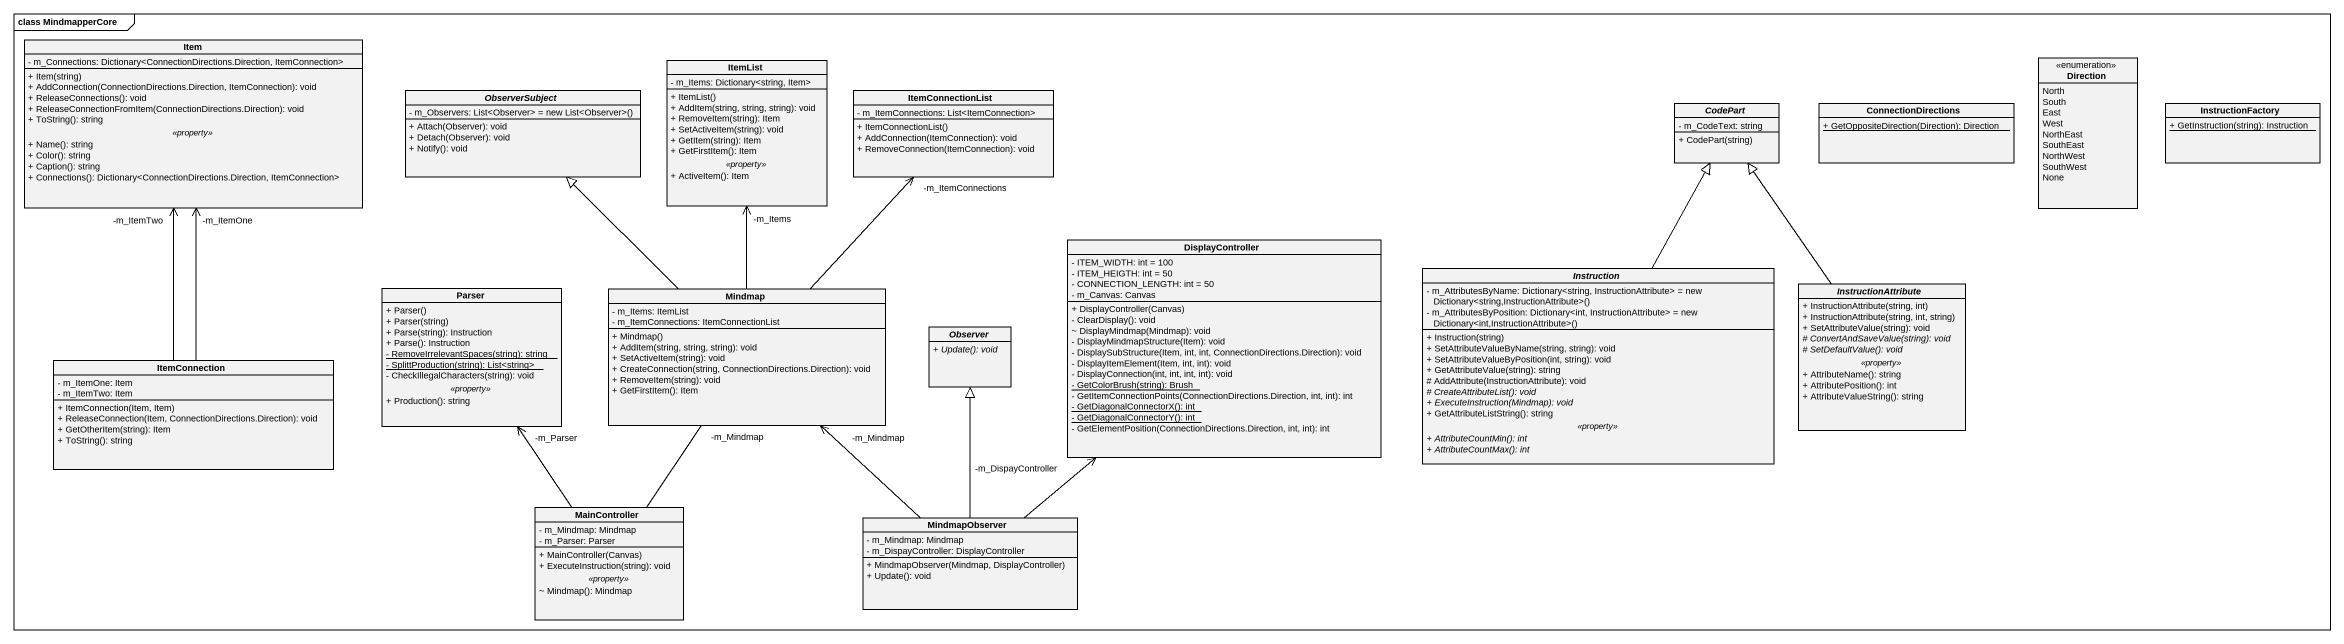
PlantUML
@startuml
mainframe class MindmapperCore
hide circle
hide empty members
skinparam classAttributeIconSize 0
class Item {
  - m_Connections: Dictionary<ConnectionDirections.Direction, ItemConnection>
  --
  + Item(string)
  + AddConnection(ConnectionDirections.Direction, ItemConnection): void
  + ReleaseConnections(): void
  + ReleaseConnectionFromItem(ConnectionDirections.Direction): void
  + ToString(): string
  .. <<property>> ..
  + Name(): string
  + Color(): string
  + Caption(): string
  + Connections(): Dictionary<ConnectionDirections.Direction, ItemConnection>
}
class ItemList {
  - m_Items: Dictionary<string, Item>
  --
  + ItemList()
  + AddItem(string, string, string): void
  + RemoveItem(string): Item
  + SetActiveItem(string): void
  + GetItem(string): Item
  + GetFirstItem(): Item
  .. <<property>> ..
  + ActiveItem(): Item
}
enum Direction {
  North
  South
  East
  West
  NorthEast
  SouthEast
  NorthWest
  SouthWest
  None
}
abstract class ObserverSubject {
  {field} - m_Observers: List<Observer> = new List<Observer>()
  + Attach(Observer): void
  + Detach(Observer): void
  + Notify(): void
}
class ItemConnectionList {
  - m_ItemConnections: List<ItemConnection>
  + ItemConnectionList()
  + AddConnection(ItemConnection): void
  + RemoveConnection(ItemConnection): void
}
abstract class CodePart {
  - m_CodeText: string
  + CodePart(string)
}
class ConnectionDirections {
  {static} + GetOppositeDirection(Direction): Direction
}
class InstructionFactory {
  {static} + GetInstruction(string): Instruction
}
class DisplayController {
  - ITEM_WIDTH: int = 100
  - ITEM_HEIGTH: int = 50
  - CONNECTION_LENGTH: int = 50
  - m_Canvas: Canvas
  + DisplayController(Canvas)
  - ClearDisplay(): void
  ~ DisplayMindmap(Mindmap): void
  - DisplayMindmapStructure(Item): void
  - DisplaySubStructure(Item, int, int, ConnectionDirections.Direction): void
  - DisplayItemElement(Item, int, int): void
  - DisplayConnection(int, int, int, int): void
  {static} - GetColorBrush(string): Brush
  - GetItemConnectionPoints(ConnectionDirections.Direction, int, int): int
  {static} - GetDiagonalConnectorX(): int
  {static} - GetDiagonalConnectorY(): int
  - GetElementPosition(ConnectionDirections.Direction, int, int): int
}
abstract class Instruction {
  {field} - m_AttributesByName: Dictionary<string, InstructionAttribute> = new Dictionary<string,InstructionAttribute>()
  {field} - m_AttributesByPosition: Dictionary<int, InstructionAttribute> = new Dictionary<int,InstructionAttribute>()
  --
  + Instruction(string)
  + SetAttributeValueByName(string, string): void
  + SetAttributeValueByPosition(int, string): void
  + GetAttributeValue(string): string
  # AddAttribute(InstructionAttribute): void
  {abstract} # CreateAttributeList(): void
  {abstract} + ExecuteInstruction(Mindmap): void
  + GetAttributeListString(): string
  .. <<property>> ..
  {abstract} + AttributeCountMin(): int
  {abstract} + AttributeCountMax(): int
}
class Parser {
  + Parser()
  + Parser(string)
  + Parse(string): Instruction
  + Parse(): Instruction
  {static} - RemoveIrrelevantSpaces(string): string
  {static} - SplittProduction(string): List<string>
  - CheckIllegalCharacters(string): void
  .. <<property>> ..
  + Production(): string
}
class Mindmap {
  - m_Items: ItemList
  - m_ItemConnections: ItemConnectionList
  + Mindmap()
  + AddItem(string, string, string): void
  + SetActiveItem(string): void
  + CreateConnection(string, ConnectionDirections.Direction): void
  + RemoveItem(string): void
  + GetFirstItem(): Item
}
abstract class InstructionAttribute {
  + InstructionAttribute(string, int)
  + InstructionAttribute(string, int, string)
  + SetAttributeValue(string): void
  {abstract} # ConvertAndSaveValue(string): void
  {abstract} # SetDefaultValue(): void
  .. <<property>> ..
  + AttributeName(): string
  + AttributePosition(): int
  + AttributeValueString(): string
}
abstract class Observer {
  {abstract} + Update(): void
}
class ItemConnection {
  - m_ItemOne: Item
  - m_ItemTwo: Item
  + ItemConnection(Item, Item)
  + ReleaseConnection(Item, ConnectionDirections.Direction): void
  + GetOtherItem(string): Item
  + ToString(): string
}
class MainController {
  - m_Mindmap: Mindmap
  - m_Parser: Parser
  --
  + MainController(Canvas)
  + ExecuteInstruction(string): void
  .. <<property>> ..
  ~ Mindmap(): Mindmap
}
class MindmapObserver {
  - m_Mindmap: Mindmap
  - m_DispayController: DisplayController
  + MindmapObserver(Mindmap, DisplayController)
  + Update(): void
}
Instruction -up-|> CodePart
Mindmap -up-> "-m_Items" ItemList
Mindmap -up-|> ObserverSubject
Mindmap -up-> "-m_ItemConnections" ItemConnectionList
InstructionAttribute -up-|> CodePart
ItemConnection -up-> "-m_ItemOne" Item
ItemConnection -up-> "-m_ItemTwo" Item
MainController -up-> "-m_Parser" Parser
MainController -up- "-m_Mindmap" Mindmap
MindmapObserver -up-> "-m_DispayController" DisplayController
MindmapObserver -up-> "-m_Mindmap" Mindmap
MindmapObserver -up-|> Observer
@enduml
